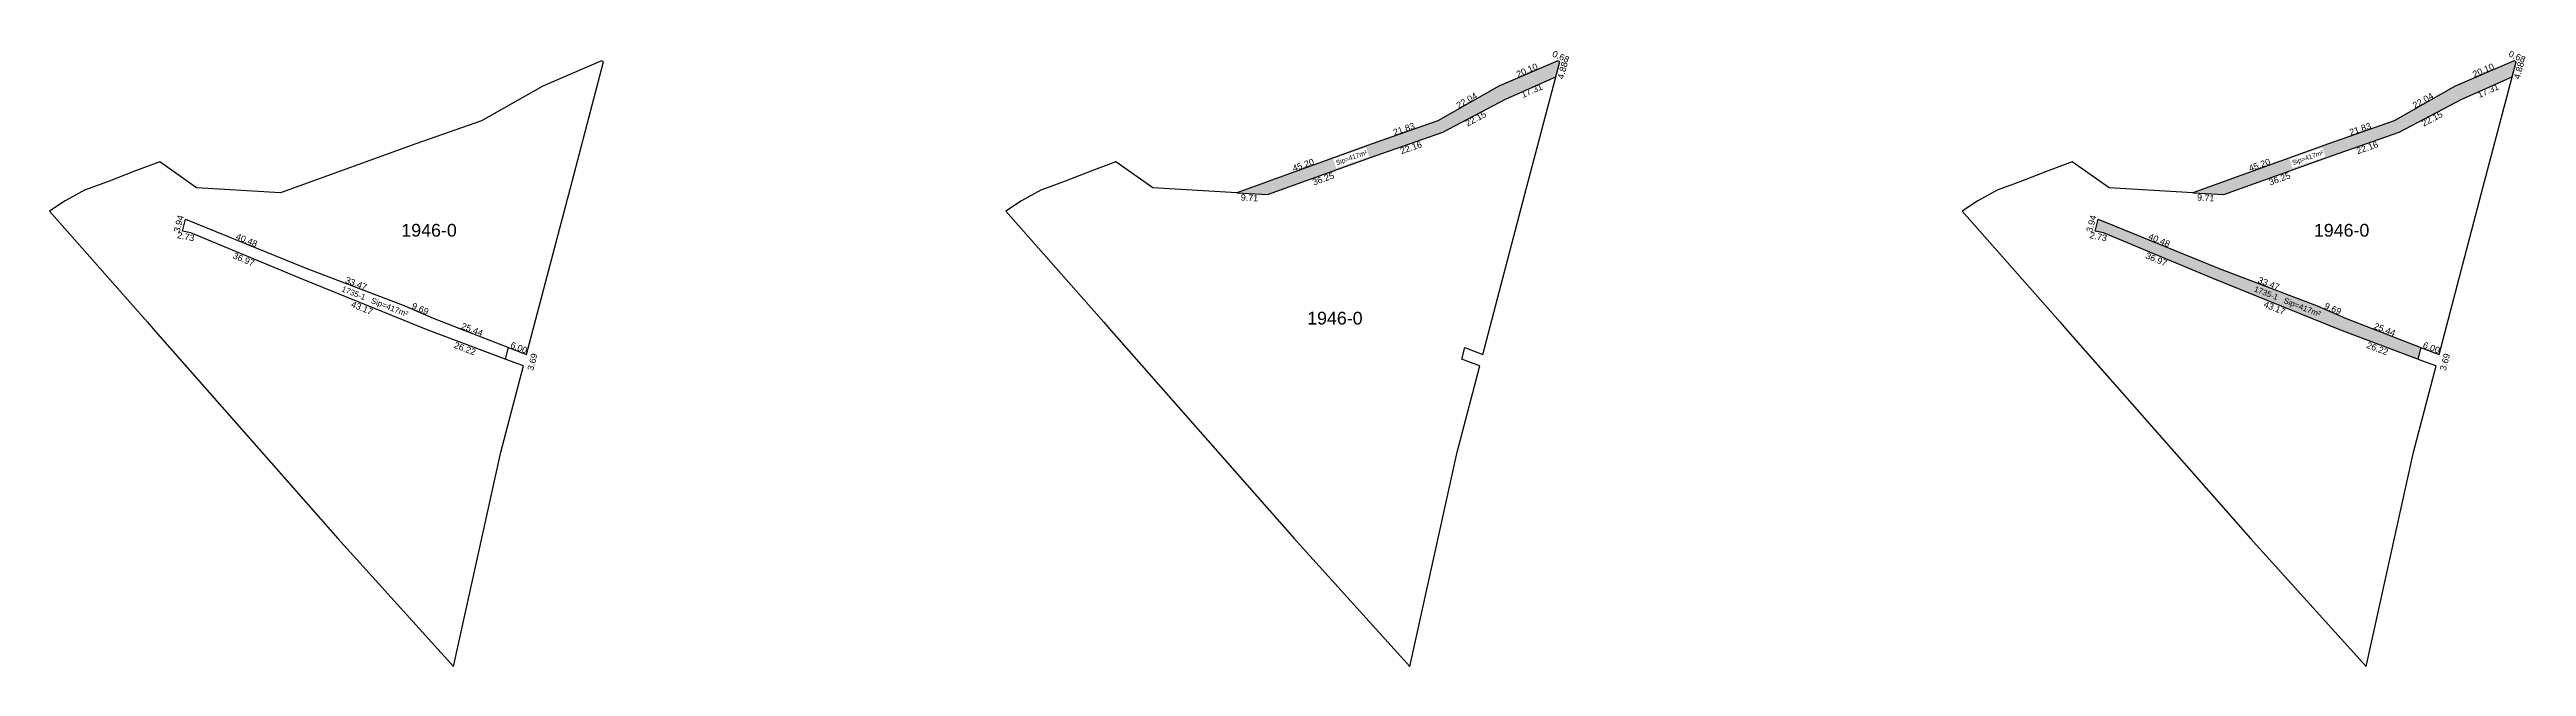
# Model space of a CAD drawing. Header units: metres. Extents: x 7509374 to 7510152, y 4726774 to 4726967.
import ezdxf

# ---------------------------------------------------------------- set-up
doc = ezdxf.new("R2010")
doc.units = ezdxf.units.M
doc.layers.add('Nr-Ri', color=1, linetype='Continuous', lineweight=0)
doc.layers.add('Parcela Baze', color=7, linetype='Continuous')
doc.styles.get("Standard").update_dxf_attribs({"font": 'arial.ttf'})
doc.dimstyles.get("Standard").update_dxf_attribs({"dimtxt": 2, "dimasz": 0.18, "dimexe": 0.18, "dimexo": 0.0625, "dimgap": 0.09, "dimtad": 1, "dimtoh": 1, "dimzin": 0, "dimdsep": 46, "dimtxsty": 'Standard', "dimcen": 0.09, "dimse1": 1, "dimse2": 1, "dimsd1": 1, "dimsd2": 1, "dimadec": 0, "dimazin": 0, "dimtfac": 1, "dimtofl": 0, "dimtmove": 0, "dimatfit": 3, "dimfxl": 1, "dimtolj": 1, "dimtzin": 0, "dimarcsym": 0})

# ---------------------------------------------------------------- blocks, each defined once
blk = doc.blocks.new('*D58')
at = {"layer": 'Defpoints', "color": 0, "transparency": 16777216}
for p in [(7509523.21, 4726867.92), (7509524.14, 4726871.49), (7509527.49, 4726870.62)]:
    blk.add_point(p, dxfattribs=at)
at = {"color": 0, "transparency": 16777216, "insert": (7509525.95, 4726869.11), "char_height": 2, "attachment_point": 5, "rotation": 75.39873}
blk.add_mtext('\\A1;3.69', dxfattribs=at)
blk = doc.blocks.new('*D60')
at = {"layer": 'Defpoints', "color": 0, "transparency": 16777216}
for p in [(7509494.79, 4726882.85), (7509518.5, 4726873.64), (7509518.5, 4726873.64)]:
    blk.add_point(p, dxfattribs=at)
at = {"color": 0, "transparency": 16777216, "insert": (7509507.05, 4726879.28), "char_height": 2, "attachment_point": 5, "rotation": 338.7883}
blk.add_mtext('\\A1;25.44', dxfattribs=at)
blk = doc.blocks.new('*D61')
at = {"layer": 'Defpoints', "color": 0, "transparency": 16777216}
for p in [(7509518.5, 4726873.64), (7509524.14, 4726871.49), (7509524.14, 4726871.49)]:
    blk.add_point(p, dxfattribs=at)
at = {"color": 0, "transparency": 16777216, "insert": (7509521.72, 4726873.6), "char_height": 2, "attachment_point": 5, "rotation": 339.09076}
blk.add_mtext('\\A1;6.00', dxfattribs=at)
blk = doc.blocks.new('*D90')
at = {"layer": 'Defpoints', "color": 0, "transparency": 16777216}
for p in [(7509485.89, 4726886.69), (7509485.89, 4726886.69), (7509494.79, 4726882.85)]:
    blk.add_point(p, dxfattribs=at)
at = {"color": 0, "transparency": 16777216, "insert": (7509490.78, 4726885.79), "char_height": 2, "attachment_point": 5, "rotation": 336.62358}
blk.add_mtext('\\A1;9.69', dxfattribs=at)
blk = doc.blocks.new('*D91')
at = {"layer": 'Defpoints', "color": 0, "transparency": 16777216}
for p in [(7509454.63, 4726898.64), (7509454.63, 4726898.64), (7509485.89, 4726886.69)]:
    blk.add_point(p, dxfattribs=at)
at = {"color": 0, "transparency": 16777216, "insert": (7509470.66, 4726893.7), "char_height": 2, "attachment_point": 5, "rotation": 339.08627}
blk.add_mtext('\\A1;33.47', dxfattribs=at)
blk = doc.blocks.new('*D92')
at = {"layer": 'Defpoints', "color": 0, "transparency": 16777216}
for p in [(7509417.16, 4726913.95), (7509417.16, 4726913.95), (7509454.63, 4726898.64)]:
    blk.add_point(p, dxfattribs=at)
at = {"color": 0, "transparency": 16777216, "insert": (7509436.32, 4726907.32), "char_height": 2, "attachment_point": 5, "rotation": 337.78069}
blk.add_mtext('\\A1;40.48', dxfattribs=at)
blk = doc.blocks.new('*D93')
at = {"layer": 'Defpoints', "color": 0, "transparency": 16777216}
for p in [(7509492.11, 4726876.84), (7509492.98, 4726879.15), (7509517.54, 4726869.98)]:
    blk.add_point(p, dxfattribs=at)
at = {"color": 0, "transparency": 16777216, "insert": (7509504.78, 4726873.29), "char_height": 2, "attachment_point": 5, "rotation": 339.53011}
blk.add_mtext('\\A1;26.22', dxfattribs=at)
blk = doc.blocks.new('*D94')
at = {"layer": 'Defpoints', "color": 0, "transparency": 16777216}
for p in [(7509452.06, 4726893.13), (7509452.97, 4726895.37), (7509492.98, 4726879.15)]:
    blk.add_point(p, dxfattribs=at)
at = {"color": 0, "transparency": 16777216, "insert": (7509472.48, 4726886.05), "char_height": 2, "attachment_point": 5, "rotation": 337.93267}
blk.add_mtext('\\A1;43.17', dxfattribs=at)
blk = doc.blocks.new('*D95')
at = {"layer": 'Defpoints', "color": 0, "transparency": 16777216}
for p in [(7509417.92, 4726907.37), (7509418.85, 4726909.6), (7509452.97, 4726895.37)]:
    blk.add_point(p, dxfattribs=at)
at = {"color": 0, "transparency": 16777216, "insert": (7509435.41, 4726901.29), "char_height": 2, "attachment_point": 5, "rotation": 337.3613}
blk.add_mtext('\\A1;36.97', dxfattribs=at)
blk = doc.blocks.new('*D96')
at = {"layer": 'Defpoints', "color": 0, "transparency": 16777216}
for p in [(7509416.17, 4726910.13), (7509416.58, 4726914.1), (7509417.16, 4726913.95)]:
    blk.add_point(p, dxfattribs=at)
at = {"color": 0, "transparency": 16777216, "insert": (7509415.01, 4726912.47), "char_height": 2, "attachment_point": 5, "rotation": 75.49425}
blk.add_mtext('\\A1;3.94', dxfattribs=at)
blk = doc.blocks.new('*D97')
at = {"layer": 'Defpoints', "color": 0, "transparency": 16777216}
for p in [(7509415.67, 4726907.6), (7509416.17, 4726910.13), (7509418.85, 4726909.6)]:
    blk.add_point(p, dxfattribs=at)
at = {"color": 0, "transparency": 16777216, "insert": (7509417.22, 4726908.43), "char_height": 2, "attachment_point": 5, "rotation": 348.70241}
blk.add_mtext('\\A1;2.73', dxfattribs=at)
blk = doc.blocks.new('*D104')
at = {"layer": 'Defpoints', "color": 0, "transparency": 16777216}
for p in [(7509831.21, 4726951.56), (7509832.23, 4726949.64), (7509811.62, 4726941.22)]:
    blk.add_point(p, dxfattribs=at)
at = {"color": 0, "transparency": 16777216, "insert": (7509821.92, 4726945.45), "char_height": 2, "attachment_point": 5, "rotation": 27.84411}
blk.add_mtext('\\A1;22.15', dxfattribs=at)
blk = doc.blocks.new('*D105')
at = {"layer": 'Defpoints', "color": 0, "transparency": 16777216}
for p in [(7509847.03, 4726958.6), (7509847.86, 4726956.73), (7509831.21, 4726951.56)]:
    blk.add_point(p, dxfattribs=at)
at = {"color": 0, "transparency": 16777216, "insert": (7509839.5, 4726954.23), "char_height": 2, "attachment_point": 5, "rotation": 23.98398}
blk.add_mtext('\\A1;17.31', dxfattribs=at)
blk = doc.blocks.new('*D106')
at = {"layer": 'Defpoints', "color": 0, "transparency": 16777216}
for p in [(7509811.62, 4726941.22), (7509790.69, 4726933.93), (7509791.48, 4726931.67)]:
    blk.add_point(p, dxfattribs=at)
at = {"color": 0, "transparency": 16777216, "insert": (7509801.58, 4726936.36), "char_height": 2, "attachment_point": 5, "rotation": 19.19234}
blk.add_mtext('\\A1;22.16', dxfattribs=at)
blk = doc.blocks.new('*D107')
at = {"layer": 'Defpoints', "color": 0, "transparency": 16777216}
for p in [(7509790.69, 4726933.93), (7509756.59, 4726921.62), (7509757.41, 4726919.37)]:
    blk.add_point(p, dxfattribs=at)
at = {"color": 0, "transparency": 16777216, "insert": (7509774.08, 4726926.57), "char_height": 2, "attachment_point": 5, "rotation": 19.84798}
blk.add_mtext('\\A1;36.25', dxfattribs=at)
blk = doc.blocks.new('*D108')
at = {"layer": 'Defpoints', "color": 0, "transparency": 16777216}
for p in [(7509789.41, 4726937.54), (7509789.41, 4726937.54), (7509746.9, 4726922.19)]:
    blk.add_point(p, dxfattribs=at)
at = {"color": 0, "transparency": 16777216, "insert": (7509767.78, 4726930.91), "char_height": 2, "attachment_point": 5, "rotation": 19.8474}
blk.add_mtext('\\A1;45.20', dxfattribs=at)
blk = doc.blocks.new('*D109')
at = {"layer": 'Defpoints', "color": 0, "transparency": 16777216}
for p in [(7509810.03, 4726944.72), (7509810.03, 4726944.72), (7509789.41, 4726937.54)]:
    blk.add_point(p, dxfattribs=at)
at = {"color": 0, "transparency": 16777216, "insert": (7509799.36, 4726942.18), "char_height": 2, "attachment_point": 5, "rotation": 19.19259}
blk.add_mtext('\\A1;21.83', dxfattribs=at)
blk = doc.blocks.new('*D110')
at = {"layer": 'Defpoints', "color": 0, "transparency": 16777216}
for p in [(7509829.19, 4726955.62), (7509829.19, 4726955.62), (7509810.03, 4726944.72)]:
    blk.add_point(p, dxfattribs=at)
at = {"color": 0, "transparency": 16777216, "insert": (7509819.06, 4726951.13), "char_height": 2, "attachment_point": 5, "rotation": 29.65202}
blk.add_mtext('\\A1;22.04', dxfattribs=at)
blk = doc.blocks.new('*D111')
at = {"layer": 'Defpoints', "color": 0, "transparency": 16777216}
for p in [(7509847.65, 4726963.59), (7509847.65, 4726963.59), (7509829.19, 4726955.62)]:
    blk.add_point(p, dxfattribs=at)
at = {"color": 0, "transparency": 16777216, "insert": (7509837.98, 4726960.62), "char_height": 2, "attachment_point": 5, "rotation": 23.35164}
blk.add_mtext('\\A1;20.10', dxfattribs=at)
blk = doc.blocks.new('*D102')
at = {"layer": 'Defpoints', "color": 0, "transparency": 16777216}
for p in [(7509847.65, 4726963.59), (7509848.27, 4726963.32), (7509848.44, 4726963.72)]:
    blk.add_point(p, dxfattribs=at)
at = {"color": 0, "transparency": 16777216, "insert": (7509848.57, 4726964.88), "char_height": 2, "attachment_point": 5, "rotation": 336.67962}
blk.add_mtext('\\A1;0.68', dxfattribs=at)
blk = doc.blocks.new('*D112')
at = {"layer": 'Defpoints', "color": 0, "transparency": 16777216}
for p in [(7509746.9, 4726922.19), (7509746.76, 4726919.74), (7509756.59, 4726921.62)]:
    blk.add_point(p, dxfattribs=at)
at = {"color": 0, "transparency": 16777216, "insert": (7509750.91, 4726920.61), "char_height": 2, "attachment_point": 5, "rotation": 356.63252}
blk.add_mtext('\\A1;9.71', dxfattribs=at)
blk = doc.blocks.new('*D121')
at = {"layer": 'Defpoints', "color": 0, "transparency": 16777216}
for p in [(7509848.27, 4726963.32), (7509850.84, 4726962.64), (7509847.03, 4726958.6)]:
    blk.add_point(p, dxfattribs=at)
at = {"color": 0, "transparency": 16777216, "insert": (7509849.15, 4726960.57), "char_height": 2, "attachment_point": 5, "rotation": 75.27782}
blk.add_mtext('\\A1;4.88', dxfattribs=at)
blk = doc.blocks.new('*D122')
at = {"layer": 'Defpoints', "color": 0, "transparency": 16777216}
for p in [(7510123.21, 4726867.92), (7510124.14, 4726871.49), (7510127.49, 4726870.62)]:
    blk.add_point(p, dxfattribs=at)
at = {"color": 0, "transparency": 16777216, "insert": (7510125.95, 4726869.11), "char_height": 2, "attachment_point": 5, "rotation": 75.39873}
blk.add_mtext('\\A1;3.69', dxfattribs=at)
blk = doc.blocks.new('*D123')
at = {"layer": 'Defpoints', "color": 0, "transparency": 16777216}
for p in [(7510094.79, 4726882.85), (7510118.5, 4726873.64), (7510118.5, 4726873.64)]:
    blk.add_point(p, dxfattribs=at)
at = {"color": 0, "transparency": 16777216, "insert": (7510107.05, 4726879.28), "char_height": 2, "attachment_point": 5, "rotation": 338.7883}
blk.add_mtext('\\A1;25.44', dxfattribs=at)
blk = doc.blocks.new('*D125')
at = {"layer": 'Defpoints', "color": 0, "transparency": 16777216}
for p in [(7510118.5, 4726873.64), (7510124.14, 4726871.49), (7510124.14, 4726871.49)]:
    blk.add_point(p, dxfattribs=at)
at = {"color": 0, "transparency": 16777216, "insert": (7510121.72, 4726873.6), "char_height": 2, "attachment_point": 5, "rotation": 339.09076}
blk.add_mtext('\\A1;6.00', dxfattribs=at)
blk = doc.blocks.new('*D126')
at = {"layer": 'Defpoints', "color": 0, "transparency": 16777216}
for p in [(7510131.21, 4726951.56), (7510132.23, 4726949.64), (7510111.62, 4726941.22)]:
    blk.add_point(p, dxfattribs=at)
at = {"color": 0, "transparency": 16777216, "insert": (7510121.92, 4726945.45), "char_height": 2, "attachment_point": 5, "rotation": 27.84411}
blk.add_mtext('\\A1;22.15', dxfattribs=at)
blk = doc.blocks.new('*D127')
at = {"layer": 'Defpoints', "color": 0, "transparency": 16777216}
for p in [(7510147.03, 4726958.6), (7510147.86, 4726956.73), (7510131.21, 4726951.56)]:
    blk.add_point(p, dxfattribs=at)
at = {"color": 0, "transparency": 16777216, "insert": (7510139.5, 4726954.23), "char_height": 2, "attachment_point": 5, "rotation": 23.98398}
blk.add_mtext('\\A1;17.31', dxfattribs=at)
blk = doc.blocks.new('*D128')
at = {"layer": 'Defpoints', "color": 0, "transparency": 16777216}
for p in [(7510111.62, 4726941.22), (7510090.69, 4726933.93), (7510091.48, 4726931.67)]:
    blk.add_point(p, dxfattribs=at)
at = {"color": 0, "transparency": 16777216, "insert": (7510101.58, 4726936.36), "char_height": 2, "attachment_point": 5, "rotation": 19.19234}
blk.add_mtext('\\A1;22.16', dxfattribs=at)
blk = doc.blocks.new('*D129')
at = {"layer": 'Defpoints', "color": 0, "transparency": 16777216}
for p in [(7510090.69, 4726933.93), (7510056.59, 4726921.62), (7510057.41, 4726919.37)]:
    blk.add_point(p, dxfattribs=at)
at = {"color": 0, "transparency": 16777216, "insert": (7510074.08, 4726926.57), "char_height": 2, "attachment_point": 5, "rotation": 19.84798}
blk.add_mtext('\\A1;36.25', dxfattribs=at)
blk = doc.blocks.new('*D130')
at = {"layer": 'Defpoints', "color": 0, "transparency": 16777216}
for p in [(7510089.41, 4726937.54), (7510089.41, 4726937.54), (7510046.9, 4726922.19)]:
    blk.add_point(p, dxfattribs=at)
at = {"color": 0, "transparency": 16777216, "insert": (7510067.78, 4726930.91), "char_height": 2, "attachment_point": 5, "rotation": 19.8474}
blk.add_mtext('\\A1;45.20', dxfattribs=at)
blk = doc.blocks.new('*D131')
at = {"layer": 'Defpoints', "color": 0, "transparency": 16777216}
for p in [(7510110.03, 4726944.72), (7510110.03, 4726944.72), (7510089.41, 4726937.54)]:
    blk.add_point(p, dxfattribs=at)
at = {"color": 0, "transparency": 16777216, "insert": (7510099.36, 4726942.18), "char_height": 2, "attachment_point": 5, "rotation": 19.19259}
blk.add_mtext('\\A1;21.83', dxfattribs=at)
blk = doc.blocks.new('*D132')
at = {"layer": 'Defpoints', "color": 0, "transparency": 16777216}
for p in [(7510129.19, 4726955.62), (7510129.19, 4726955.62), (7510110.03, 4726944.72)]:
    blk.add_point(p, dxfattribs=at)
at = {"color": 0, "transparency": 16777216, "insert": (7510119.06, 4726951.13), "char_height": 2, "attachment_point": 5, "rotation": 29.65202}
blk.add_mtext('\\A1;22.04', dxfattribs=at)
blk = doc.blocks.new('*D133')
at = {"layer": 'Defpoints', "color": 0, "transparency": 16777216}
for p in [(7510147.65, 4726963.59), (7510147.65, 4726963.59), (7510129.19, 4726955.62)]:
    blk.add_point(p, dxfattribs=at)
at = {"color": 0, "transparency": 16777216, "insert": (7510137.98, 4726960.62), "char_height": 2, "attachment_point": 5, "rotation": 23.35164}
blk.add_mtext('\\A1;20.10', dxfattribs=at)
blk = doc.blocks.new('*D124')
at = {"layer": 'Defpoints', "color": 0, "transparency": 16777216}
for p in [(7510147.65, 4726963.59), (7510148.27, 4726963.32), (7510148.44, 4726963.72)]:
    blk.add_point(p, dxfattribs=at)
at = {"color": 0, "transparency": 16777216, "insert": (7510148.57, 4726964.88), "char_height": 2, "attachment_point": 5, "rotation": 336.67962}
blk.add_mtext('\\A1;0.68', dxfattribs=at)
blk = doc.blocks.new('*D134')
at = {"layer": 'Defpoints', "color": 0, "transparency": 16777216}
for p in [(7510046.9, 4726922.19), (7510046.76, 4726919.74), (7510056.59, 4726921.62)]:
    blk.add_point(p, dxfattribs=at)
at = {"color": 0, "transparency": 16777216, "insert": (7510050.91, 4726920.61), "char_height": 2, "attachment_point": 5, "rotation": 356.63252}
blk.add_mtext('\\A1;9.71', dxfattribs=at)
blk = doc.blocks.new('*D135')
at = {"layer": 'Defpoints', "color": 0, "transparency": 16777216}
for p in [(7510085.89, 4726886.69), (7510085.89, 4726886.69), (7510094.79, 4726882.85)]:
    blk.add_point(p, dxfattribs=at)
at = {"color": 0, "transparency": 16777216, "insert": (7510090.78, 4726885.79), "char_height": 2, "attachment_point": 5, "rotation": 336.62358}
blk.add_mtext('\\A1;9.69', dxfattribs=at)
blk = doc.blocks.new('*D136')
at = {"layer": 'Defpoints', "color": 0, "transparency": 16777216}
for p in [(7510054.63, 4726898.64), (7510054.63, 4726898.64), (7510085.89, 4726886.69)]:
    blk.add_point(p, dxfattribs=at)
at = {"color": 0, "transparency": 16777216, "insert": (7510070.66, 4726893.7), "char_height": 2, "attachment_point": 5, "rotation": 339.08627}
blk.add_mtext('\\A1;33.47', dxfattribs=at)
blk = doc.blocks.new('*D137')
at = {"layer": 'Defpoints', "color": 0, "transparency": 16777216}
for p in [(7510017.16, 4726913.95), (7510017.16, 4726913.95), (7510054.63, 4726898.64)]:
    blk.add_point(p, dxfattribs=at)
at = {"color": 0, "transparency": 16777216, "insert": (7510036.32, 4726907.32), "char_height": 2, "attachment_point": 5, "rotation": 337.78069}
blk.add_mtext('\\A1;40.48', dxfattribs=at)
blk = doc.blocks.new('*D138')
at = {"layer": 'Defpoints', "color": 0, "transparency": 16777216}
for p in [(7510092.11, 4726876.84), (7510092.98, 4726879.15), (7510117.54, 4726869.98)]:
    blk.add_point(p, dxfattribs=at)
at = {"color": 0, "transparency": 16777216, "insert": (7510104.78, 4726873.29), "char_height": 2, "attachment_point": 5, "rotation": 339.53011}
blk.add_mtext('\\A1;26.22', dxfattribs=at)
blk = doc.blocks.new('*D139')
at = {"layer": 'Defpoints', "color": 0, "transparency": 16777216}
for p in [(7510052.06, 4726893.13), (7510052.97, 4726895.37), (7510092.98, 4726879.15)]:
    blk.add_point(p, dxfattribs=at)
at = {"color": 0, "transparency": 16777216, "insert": (7510072.48, 4726886.05), "char_height": 2, "attachment_point": 5, "rotation": 337.93267}
blk.add_mtext('\\A1;43.17', dxfattribs=at)
blk = doc.blocks.new('*D140')
at = {"layer": 'Defpoints', "color": 0, "transparency": 16777216}
for p in [(7510017.92, 4726907.37), (7510018.85, 4726909.6), (7510052.97, 4726895.37)]:
    blk.add_point(p, dxfattribs=at)
at = {"color": 0, "transparency": 16777216, "insert": (7510035.41, 4726901.29), "char_height": 2, "attachment_point": 5, "rotation": 337.3613}
blk.add_mtext('\\A1;36.97', dxfattribs=at)
blk = doc.blocks.new('*D141')
at = {"layer": 'Defpoints', "color": 0, "transparency": 16777216}
for p in [(7510016.17, 4726910.13), (7510016.58, 4726914.1), (7510017.16, 4726913.95)]:
    blk.add_point(p, dxfattribs=at)
at = {"color": 0, "transparency": 16777216, "insert": (7510015.01, 4726912.47), "char_height": 2, "attachment_point": 5, "rotation": 75.49425}
blk.add_mtext('\\A1;3.94', dxfattribs=at)
blk = doc.blocks.new('*D142')
at = {"layer": 'Defpoints', "color": 0, "transparency": 16777216}
for p in [(7510015.67, 4726907.6), (7510016.17, 4726910.14), (7510018.85, 4726909.6)]:
    blk.add_point(p, dxfattribs=at)
at = {"color": 0, "transparency": 16777216, "insert": (7510017.22, 4726908.43), "char_height": 2, "attachment_point": 5, "rotation": 348.70241}
blk.add_mtext('\\A1;2.73', dxfattribs=at)
blk = doc.blocks.new('*D143')
at = {"layer": 'Defpoints', "color": 0, "transparency": 16777216}
for p in [(7510148.27, 4726963.32), (7510150.84, 4726962.64), (7510147.03, 4726958.6)]:
    blk.add_point(p, dxfattribs=at)
at = {"color": 0, "transparency": 16777216, "insert": (7510149.15, 4726960.57), "char_height": 2, "attachment_point": 5, "rotation": 75.27782}
blk.add_mtext('\\A1;4.88', dxfattribs=at)

msp = doc.modelspace()

# ---------------------------------------------------------------- hatches: boundary and pattern name
h = msp.add_hatch(color=4)
h.dxf.hatch_style = 1
h.paths.add_polyline_path([(7509811.623, 4726941.217), (7509831.211, 4726951.563), (7509847.03, 4726958.601), (7509848.27, 4726963.32), (7509847.646, 4726963.589), (7509829.188, 4726955.62), (7509810.034, 4726944.716), (7509789.413, 4726937.538), (7509746.901, 4726922.193), (7509756.594, 4726921.623), (7509790.692, 4726933.931)])
h.paths.add_polyline_path([(7509778.135, 4726929.915), (7509788.48, 4726933.477), (7509787.474, 4726936.4), (7509777.128, 4726932.838)], flags=16)
h = msp.add_hatch(color=4)
h.dxf.hatch_style = 1
h.paths.add_polyline_path([(7510111.623, 4726941.217), (7510131.211, 4726951.563), (7510147.03, 4726958.601), (7510148.27, 4726963.32), (7510147.646, 4726963.589), (7510129.188, 4726955.62), (7510110.034, 4726944.716), (7510089.413, 4726937.538), (7510046.901, 4726922.193), (7510056.594, 4726921.623), (7510090.692, 4726933.931)])
h.paths.add_polyline_path([(7510078.135, 4726929.915), (7510088.48, 4726933.477), (7510087.474, 4726936.4), (7510077.128, 4726932.838)], flags=16)
h = msp.add_hatch(color=3)
h.dxf.hatch_style = 1
h.paths.add_polyline_path([(7510085.894, 4726886.692), (7510054.633, 4726898.638), (7510017.158, 4726913.946), (7510016.172, 4726910.135), (7510018.85, 4726909.6), (7510052.968, 4726895.371), (7510092.976, 4726879.152), (7510117.541, 4726869.982), (7510118.502, 4726873.644), (7510094.787, 4726882.848)])
h.paths.add_polyline_path([(7510064.857, 4726890.643), (7510086.315, 4726882.209), (7510087.672, 4726885.661), (7510066.213, 4726894.096)], flags=24)

# ---------------------------------------------------------------- linework, layer by layer
at = {"color": 1, "flags": 128}
for points in [[(7509831.211, 4726951.563), (7509847.03, 4726958.601), (7509848.27, 4726963.32), (7509847.646, 4726963.589), (7509829.188, 4726955.62), (7509810.034, 4726944.716), (7509789.413, 4726937.538), (7509746.901, 4726922.193), (7509756.594, 4726921.623), (7509790.692, 4726933.931), (7509811.623, 4726941.217)], [(7510131.211, 4726951.563), (7510147.03, 4726958.601), (7510148.27, 4726963.32), (7510147.646, 4726963.589), (7510129.188, 4726955.62), (7510110.034, 4726944.716), (7510089.413, 4726937.538), (7510046.901, 4726922.193), (7510056.594, 4726921.623), (7510090.692, 4726933.931), (7510111.623, 4726941.217)]]:
    msp.add_lwpolyline(points, close=True, dxfattribs=at)
at = {"flags": 128}
for points in [[(7509847.646, 4726963.589), (7509829.188, 4726955.62), (7509810.034, 4726944.716)], [(7510147.646, 4726963.589), (7510129.188, 4726955.62), (7510110.034, 4726944.716)]]:
    msp.add_lwpolyline(points, dxfattribs=at)
at = {"color": 1, "flags": 128}
for points in [[(7509517.541, 4726869.982), (7509518.502, 4726873.644)], [(7510117.541, 4726869.982), (7510118.502, 4726873.644)]]:
    msp.add_lwpolyline(points, dxfattribs=at)
at = {"layer": 'Parcela Baze', "lineweight": 30}
for points in [[(7509524.14, 4726871.49), (7509537.87, 4726923.74), (7509548.27, 4726963.32), (7509547.646, 4726963.589), (7509529.188, 4726955.62), (7509510.034, 4726944.716), (7509489.413, 4726937.538), (7509446.901, 4726922.193), (7509420.61, 4726923.74), (7509409.037, 4726931.948), (7509401.455, 4726929.032), (7509392.613, 4726925.632), (7509385.454, 4726923.045), (7509379.377, 4726919.616), (7509374.475, 4726916.425), (7509390.276, 4726898.509), (7509405.199, 4726881.589), (7509407.65, 4726878.81), (7509464.96, 4726813.74), (7509501.19, 4726773.58), (7509516.09, 4726840.83), (7509523.21, 4726867.92), (7509521.051, 4726868.672), (7509492.976, 4726879.152), (7509452.968, 4726895.371), (7509418.85, 4726909.6), (7509416.172, 4726910.135), (7509417.158, 4726913.946), (7509454.633, 4726898.638), (7509485.894, 4726886.692), (7509494.787, 4726882.848), (7509522.725, 4726872.005), (7509524.14, 4726871.49)], [(7510124.14, 4726871.49), (7510137.87, 4726923.74), (7510148.27, 4726963.32), (7510147.646, 4726963.589), (7510129.188, 4726955.62), (7510110.034, 4726944.716), (7510089.413, 4726937.538), (7510046.901, 4726922.193), (7510020.61, 4726923.74), (7510009.037, 4726931.948), (7510001.455, 4726929.032), (7509992.613, 4726925.632), (7509985.454, 4726923.045), (7509979.377, 4726919.616), (7509974.475, 4726916.425), (7509990.276, 4726898.509), (7510005.199, 4726881.589), (7510007.65, 4726878.81), (7510064.96, 4726813.74), (7510101.19, 4726773.58), (7510116.09, 4726840.83), (7510123.21, 4726867.92), (7510121.051, 4726868.672), (7510092.976, 4726879.152), (7510052.968, 4726895.371), (7510018.85, 4726909.6), (7510016.172, 4726910.135), (7510017.158, 4726913.946), (7510054.633, 4726898.638), (7510085.894, 4726886.692), (7510094.787, 4726882.848), (7510122.725, 4726872.005), (7510124.14, 4726871.49)]]:
    msp.add_lwpolyline(points, dxfattribs=at)
msp.add_lwpolyline([(7509824.14, 4726871.49), (7509837.87, 4726923.74), (7509848.27, 4726963.32), (7509847.646, 4726963.589), (7509829.188, 4726955.62), (7509810.034, 4726944.716), (7509789.413, 4726937.538), (7509746.901, 4726922.193), (7509720.61, 4726923.74), (7509709.037, 4726931.948), (7509701.455, 4726929.032), (7509692.613, 4726925.632), (7509685.454, 4726923.045), (7509679.377, 4726919.616), (7509674.475, 4726916.425), (7509690.276, 4726898.509), (7509705.199, 4726881.589), (7509707.65, 4726878.81), (7509764.96, 4726813.74), (7509801.19, 4726773.58), (7509816.09, 4726840.83), (7509823.21, 4726867.92), (7509821.051, 4726868.672), (7509817.541, 4726869.982), (7509818.502, 4726873.644), (7509822.725, 4726872.005)], close=True, dxfattribs=at)

# ---------------------------------------------------------------- texts
at = {"attachment_point": 1}
for s, width, insert, char_height, rotation in [('Sip=417m²', 10.32557, (7509777.815, 4726932.285), 1.5, 19), ('Sip=417m²', 10.32557, (7510077.815, 4726932.285), 1.5, 19), ('1735-1   Sip=417m²', 28.80758, (7509466.559, 4726892.997), 1.8, 338.542279), ('1735-1   Sip=417m²', 28.80758, (7510066.559, 4726892.997), 1.8, 338.542279)]:
    msp.add_mtext_dynamic_manual_height_columns(s, width=width, gutter_width=1, heights=[0], dxfattribs=dict(at, insert=insert, char_height=char_height, rotation=rotation))
at = {"layer": 'Nr-Ri', "color": 0, "char_height": 4, "attachment_point": 1}
for insert in [(7509484.839, 4726912.432), (7510084.839, 4726912.432), (7509769.006, 4726884.857)]:
    msp.add_mtext_dynamic_manual_height_columns('1946-0', width=9.55635, gutter_width=1, heights=[0], dxfattribs=dict(at, insert=insert))

# ---------------------------------------------------------------- dimensions: what is measured, and where the dimension line sits
for p1, p2, distance, picture, middle in [((7509829.188, 4726955.62), (7509847.646, 4726963.589), 0, '*D111', (7509837.977, 4726960.625)), ((7510129.188, 4726955.62), (7510147.646, 4726963.589), 0, '*D133', (7510137.977, 4726960.625)), ((7509810.034, 4726944.716), (7509829.188, 4726955.62), 0, '*D110', (7509819.061, 4726951.134)), ((7509831.211, 4726951.563), (7509847.03, 4726958.601), -2.045, '*D105', (7509839.5, 4726954.23)), ((7510110.034, 4726944.716), (7510129.188, 4726955.62), 0, '*D132', (7510119.061, 4726951.134)), ((7510131.211, 4726951.563), (7510147.03, 4726958.601), -2.045, '*D127', (7510139.5, 4726954.23)), ((7509811.623, 4726941.217), (7509831.211, 4726951.563), -2.18, '*D104', (7509821.916, 4726945.445)), ((7510111.623, 4726941.217), (7510131.211, 4726951.563), -2.18, '*D126', (7510121.916, 4726945.445)), ((7509789.413, 4726937.538), (7509810.034, 4726944.716), 0, '*D109', (7509799.358, 4726942.177)), ((7509811.623, 4726941.217), (7509790.692, 4726933.931), 2.396, '*D106', (7509801.58, 4726936.361)), ((7510089.413, 4726937.538), (7510110.034, 4726944.716), 0, '*D131', (7510099.358, 4726942.177)), ((7510111.623, 4726941.217), (7510090.692, 4726933.931), 2.396, '*D128', (7510101.58, 4726936.361)), ((7509746.901, 4726922.193), (7509789.413, 4726937.538), 0, '*D108', (7509767.78, 4726930.911)), ((7509790.692, 4726933.931), (7509756.594, 4726921.623), 2.396, '*D107', (7509774.079, 4726926.569)), ((7510046.901, 4726922.193), (7510089.413, 4726937.538), 0, '*D130', (7510067.78, 4726930.911)), ((7510090.692, 4726933.931), (7510056.594, 4726921.623), 2.396, '*D129', (7510074.079, 4726926.569)), ((7509454.633, 4726898.638), (7509417.158, 4726913.946), 0, '*D92', (7509436.316, 4726907.321)), ((7509452.968, 4726895.371), (7509418.85, 4726909.6), 2.411, '*D95', (7509435.409, 4726901.286)), ((7510054.633, 4726898.638), (7510017.158, 4726913.946), 0, '*D137', (7510036.316, 4726907.321)), ((7510052.968, 4726895.371), (7510018.85, 4726909.6), 2.411, '*D140', (7510035.409, 4726901.286)), ((7509492.976, 4726879.152), (7509452.968, 4726895.371), 2.419, '*D94', (7509472.481, 4726886.05)), ((7509485.894, 4726886.692), (7509454.633, 4726898.638), 0, '*D91', (7509470.66, 4726893.704)), ((7510092.976, 4726879.152), (7510052.968, 4726895.371), 2.419, '*D139', (7510072.481, 4726886.05)), ((7510085.894, 4726886.692), (7510054.633, 4726898.638), 0, '*D136', (7510070.66, 4726893.704)), ((7509494.787, 4726882.848), (7509485.894, 4726886.692), 0, '*D90', (7509490.781, 4726885.79)), ((7510094.787, 4726882.848), (7510085.894, 4726886.692), 0, '*D135', (7510090.781, 4726885.79)), ((7509517.541, 4726869.982), (7509492.976, 4726879.152), 2.473, '*D93', (7509504.782, 4726873.291)), ((7509494.787, 4726882.848), (7509518.502, 4726873.644), 0, '*D60', (7509507.047, 4726879.282)), ((7510117.541, 4726869.982), (7510092.976, 4726879.152), 2.473, '*D138', (7510104.782, 4726873.291)), ((7510094.787, 4726882.848), (7510118.502, 4726873.644), 0, '*D123', (7510107.047, 4726879.282))]:
    dim = msp.add_aligned_dim(p1=p1, p2=p2, distance=distance, dimstyle='Standard')
    dim.commit()
    dim.dimension.update_dxf_attribs({"geometry": picture, "text_midpoint": middle})
for base, p1, p2, angle, picture, middle in [((7509848.444, 4726963.723), (7509847.646, 4726963.589), (7509848.27, 4726963.32), 336.679622, '*D102', (7509848.132, 4726963.858)), ((7509850.842, 4726962.644), (7509847.03, 4726958.601), (7509848.27, 4726963.32), 75.277816, '*D121', (7509850.222, 4726960.285)), ((7510148.444, 4726963.723), (7510147.646, 4726963.589), (7510148.27, 4726963.32), 336.679622, '*D124', (7510148.132, 4726963.858)), ((7510150.842, 4726962.644), (7510147.03, 4726958.601), (7510148.27, 4726963.32), 75.277816, '*D143', (7510150.222, 4726960.285)), ((7509746.757, 4726919.744), (7509756.594, 4726921.623), (7509746.901, 4726922.193), 176.632517, '*D112', (7509750.849, 4726919.503)), ((7510046.757, 4726919.744), (7510056.594, 4726921.623), (7510046.901, 4726922.193), 176.632517, '*D134', (7510050.849, 4726919.503)), ((7509416.581, 4726914.095), (7509416.172, 4726910.135), (7509417.158, 4726913.946), 75.494245, '*D96', (7509416.088, 4726912.19)), ((7510016.581, 4726914.095), (7510016.172, 4726910.135), (7510017.158, 4726913.946), 75.494245, '*D141', (7510016.088, 4726912.19)), ((7509415.667, 4726907.605), (7509418.85, 4726909.6), (7509416.172, 4726910.135), 168.702411, '*D97', (7509417.006, 4726907.337)), ((7510015.667, 4726907.605), (7510018.85, 4726909.6), (7510016.172, 4726910.135), 168.702411, '*D142', (7510017.006, 4726907.337)), ((7509527.488, 4726870.618), (7509523.21, 4726867.92), (7509524.14, 4726871.49), 75.398728, '*D58', (7509527.023, 4726868.833)), ((7510127.488, 4726870.618), (7510123.21, 4726867.92), (7510124.14, 4726871.49), 75.398728, '*D122', (7510127.023, 4726868.833))]:
    dim = msp.add_linear_dim(base=base, p1=p1, p2=p2, angle=angle, dimstyle='Standard')
    dim.commit()
    dim.dimension.update_dxf_attribs({"geometry": picture, "text_midpoint": middle, "dimtype": 161})
for p1, p2, picture, middle in [((7509518.502, 4726873.644), (7509524.14, 4726871.49), '*D61', (7509521.718, 4726873.605)), ((7510118.502, 4726873.644), (7510124.14, 4726871.49), '*D125', (7510121.718, 4726873.605))]:
    dim = msp.add_aligned_dim(p1=p1, p2=p2, distance=0, text='6.00', dimstyle='Standard')
    dim.commit()
    dim.dimension.update_dxf_attribs({"geometry": picture, "text_midpoint": middle})

doc.saveas('drawing.dxf')
